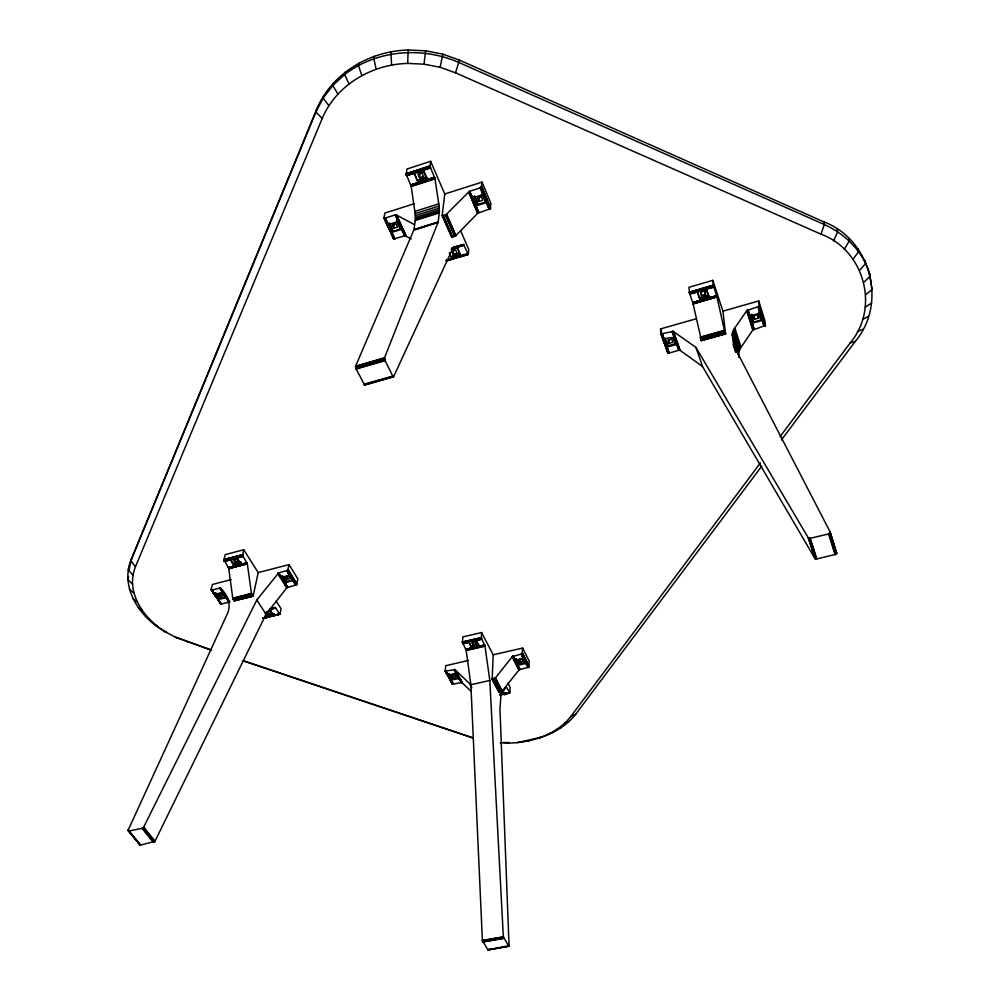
<?xml version="1.0" encoding="UTF-8"?>
<svg xmlns="http://www.w3.org/2000/svg" width="1000" height="1000" viewBox="0 0 1000 1000"><rect width="100%" height="100%" fill="white"/><g stroke="black" fill="none" stroke-linecap="round" stroke-linejoin="round"><path stroke-width="1.5" d="M408.137 50C369.787 50.95 331.562 73.25 316.613 109.388L131.788 557.9C118.637 587.4 140.575 618.837 166.438 632.413C144.475 619.688 125.013 592.875 135.45 566.812L322.175 118.537C336.25 84.9 371.962 64.275 407.688 63.412L408.137 50L425.637 50.8L442.887 54.2L459.412 60.1L823.688 221.788C870.638 239.312 887.663 303.137 855.238 341.475L781.388 439.95M460.725 230.925L468.775 249.537L468.275 254.4L463.537 244.525L453.363 247.15L393.587 376.763L392.788 376.075L364.05 384.325L364.562 385L356.175 369L355.637 366.125L413.963 229.65L415.425 219.075L415.15 213.575L411.163 186.175L406.213 174.288L406.887 169.05L430.637 161.312L444.762 193.988L442.15 215.6L451.688 237.062L455.238 236.137L445.9 214.725L442.15 215.6M414 203.787L384.837 213.075L384.038 217.662L385.125 218.075L395.225 214.875L404.825 235.787L393.913 238.875L391.1 232.288L401.05 228.625L404.825 235.787L411.325 238.825M462.525 642.65L481.35 638.275L481.613 632.537L462.85 636.912L462.463 642.113L466.163 650.238L470.875 684.712L482.388 940.362L487.962 950L509.062 945.925L499.963 708.85L501 694.938L506.275 686.787L509.825 692.613L510.075 687.3L507.912 683.15M389.188 228.55L393.913 238.875L384.038 217.787M398.312 221.125L405.363 235.675L395.763 214.762L398.35 221.425L388.387 224.575L387.362 224.638L384.137 217.987L393.913 238.875M493.188 654.812L522.638 648.075L522.087 653.85L512.375 656.575L495.4 677.913L492.2 678.863L493.188 654.812L481.613 632.537M523.162 661.325L522.05 659.112L518.913 659.825L520.037 662.025L523.162 661.325L523.25 658.938M520.037 662.025L520.163 658.45M780.05 436.675L850.138 342.95C880.075 307.875 864.212 249.913 821.062 234.2L455.525 72.8L440.112 67.312L424.012 64.162L407.688 63.412M481.438 638.663L462.562 642.837L481.388 638.462L484.8 645.4L466.025 649.737C473.05 647.312 478.713 645.15 484.988 646.162L489.812 680.475L503.338 936.875L508.875 946.375M129.012 569.75L131.788 557.9M230.45 558.825L242.6 555.388L243.738 549.738L225.188 554.637L223.988 559.6L228.738 568.488L232.838 598.7L251.513 593.925L247.3 563.625L242.638 555.588L236.788 557.062L241.137 564.275L240.9 562.375L233.938 564.2L230.238 558.7L224.013 560.487L229.85 559.113L234.175 566.087L247.062 562.938L228.588 568.013L247.162 563.15L228.738 568.488L247.3 563.625L238.05 566.3M241.075 562.888C234.35 562.688 234.812 567.587 228.388 567.612L246.95 562.75C240.688 566.25 240.738 560.425 233.938 564.2M472.8 644.538L471.613 642.288L474.75 641.562L475.925 643.812L472.8 644.538L473.038 640.975M392.788 376.075L384.95 360.325L384.55 357.725L438.175 222.062L439.412 211.513L439.087 206L434.938 178.525L430.075 166.55L430.637 161.312M410.988 185.525L418.35 183.012L413.862 172.213L418.35 183.012L410.988 185.525L434.762 177.875L422.8 181.588C437.675 175.525 411.938 181 426.538 177L423.425 169.913M452.587 677.288L451.4 675.125L454.462 674.438L455.65 676.6L452.587 677.288L452.775 674.912M422.713 181.337L422.075 178.45M482.075 182.1L481.188 187.362L483.85 194.237L472.725 197.913L469.338 191.412L446.163 214.562L455.5 235.987L477.85 213.15L490.25 208.725L490.938 203.562L482.075 182.1L444.762 193.988M478.888 201.5L477.388 197.938L481.375 196.675L482.863 200.25L478.888 201.5L479.275 197.2L481.912 196.363M453.25 254.363L451.763 250.975L455.613 249.788L457.1 253.188L453.25 254.363L453.725 249.975M424.012 64.162L425.637 50.8M459.412 60.1L455.525 72.8M468.113 254.412L460.8 256.562L456.788 246.663L457.375 247.55L451.587 249.338M519.7 669.425L512.762 656.3L519.275 669.638L512.562 656.425L519.7 669.425L517.75 665.263L519.362 663.713L526.188 662.425L528.6 667.225L519.1 669.788L501.975 691.388L495.062 678.238M223.113 592.062L214.925 594.462L211.213 589.438L211.962 590.05L220.25 588L229.525 602.087L220.963 604.1L211.213 589.438L212.425 584.462L231.163 579.6M518.65 664L516.125 659.05L515.3 660.288L524.225 657.975L522.212 653.725L526.712 662.95L526.025 663.388L517.837 665.25L513.2 656.137L519.925 669.35C517.925 667.038 511.688 652.375 518.075 664.5M442.887 54.2L440.112 67.312M419.487 177.7L417.875 174.05L421.85 172.775L423.45 176.425L419.487 177.7L420.1 173.45L422.738 172.6M225.613 596.85L219.8 588.038L229.312 602.087L224.062 594.163L223.425 594.275L229.088 602.125L226.275 597.725L217.812 599.637L219.288 598.425L225.825 596.862L229.312 602.087L224.825 595.062L229.525 602.087L224.812 594.55M738.938 357.413L738.562 353.263L740.062 348.787L752.825 330.025L765.425 325.438L764.737 320.312L758.75 300.95L722.913 311.163L725.6 333.975L701.475 340.625L693.037 303.625L689.6 293.263L697.062 290.663L699.8 298.575L708.75 295.988L699.625 297.975M393.663 228.35L392.062 224.875L395.913 223.663L397.512 227.138L393.663 228.35L394.375 224.013M696.35 318.725L660.562 328.925L660.913 333.888L673.25 331.425L695.925 347.4L808.275 537.837L809.938 538.375L828.637 533.913L830.188 532.025L733.5 345.125L732.237 333.938L733.775 329.462L746.888 310.512L759.25 306.35L758.75 300.95M695.925 347.4L702.562 366.525L814.887 558.4L816.775 558.913L835.662 554.375L836.65 552.925L834.438 548.587M139.613 844.5L140.612 845.05L154.938 841.338L266.025 614.3L286.913 587.675L296.325 584.837L287.462 570.425L278.675 572.863L256.825 599.975L143.663 827.138L142.188 828.3L128.537 831.05L128.25 829.938L226.4 615.788C231.912 605.788 228.475 595.812 220.688 588.225L223.075 592.413L220.037 588L222.938 592.425M390.875 51.825L391.6 65.1M752.588 318C747.262 321.55 755.512 317.262 751.45 314.363M762.875 319.738L760.962 319.575L759.837 315.95L762.15 316.225L764.95 326.025L762.525 319.55L752.113 322.438L753.462 329.487L747.362 310.163L750.575 319.788L747.65 310.025L750.575 319.788L747.65 310.025L749.775 316.025L759.975 313.137L761.012 312.575L759.362 306.2L765.362 325.588L759.112 306.488L760.85 312.725L758.95 306.625L760.212 313.062M278.425 572.987L287.35 587.35L278.425 572.987L281.262 577.475L290.238 574.95L287.613 570.3L289.062 564.6L258.2 572.6L253.125 596.1L234.375 600.875L232.913 598.925L251.588 594.163L252.8 596.025M286.837 579.388L285.35 576.987L288.463 576.188L289.938 578.587L286.837 579.388L287.525 575.862M269.613 610.763L271.087 613.062L268.062 613.825L268.775 610.3M374.35 56.225L373.825 58.688L376.175 69.162M471.838 648.263L465.95 649.513L471.737 648.025L468.663 641.325L471.875 648.35L466.025 649.737M478.4 644.338L471.362 645.975L478.5 644.538L475.788 639.675L478.913 646.725L484.725 645.175L471.825 647.425M476 205.987L477.775 204.387L486.912 201.812L490.387 208.575L481.675 186.65L480.1 187.938L469.613 191.275L478.9 212.6L469.338 191.412L478.338 212.838M358.988 63.038L358.425 65.512L361.838 75.475M474.05 202.087C470.025 193.05 476.938 197.075 477.463 204.525L476.112 205.95L487.388 202.15L481.475 187.075L490.387 208.575L481.35 187.213C490.1 209.6 474.162 172.025 483.85 194.237M281.262 577.475L281.863 576.5L284.862 582.275M234.963 562.2L233.388 559.763L236.488 558.95L238.05 561.388L234.963 562.2L235.775 558.7M750.713 319.738L749.75 315.5M345.213 72.05L344.625 74.55L332.762 85.512L323.137 98.1L315.95 111.938L130.912 560.775L135.45 566.812M220.025 596.512L218.475 594.175L221.5 593.4L223.05 595.737L220.025 596.512L220.863 593M333.387 83.012L332.762 85.512L337.9 94.012M675.913 343.575L667.775 345.812L666.213 347.25L677.2 344.363L679.438 350.213C677.65 346.075 669.463 325.812 676.925 343.738L678.838 350.312L680.138 350.387L702.562 366.525M323.775 95.575L323.137 98.1L328.9 105.688M316.613 109.388L315.95 111.938L322.175 118.537M509.8 692.688L499.913 694.925L509.75 692.75C498.9 697.875 507.438 691.312 501.337 693.012M679.438 350.213L672.125 331.438L674.237 337.375C658.075 339.05 664.812 338.3 669.175 353.013L678.838 350.312L676.862 344.425L679.137 350.238L677.312 344.363M438.1 222.4L413.837 230.087M128.637 576.538L127.775 579.425L132.487 584.125M422.163 178.65L417.713 180.087L418.162 182.525L410.75 184.913L418.312 182.913M129.162 567.038L128.287 569.913L132.988 575.3M821.062 234.2L824.275 224.525L823.688 221.788M222.725 592.463L222.987 591.775M468.537 660.45L445.7 665.675L445.312 670.987L447.775 675.312L456.375 673.125M487.887 949.963L488.263 949.112L488.038 949.987M697.312 291.15L706.05 288.062L709.137 297.8C711.1 293.95 700.575 303.188 692.887 303.05L716.787 296.175L713.538 286.075L706 288.175L713.487 285.85L712.812 280.338L688.925 287.288L689.55 293.025L697.062 291.038L700.2 300.475L692.8 302.787L716.7 295.9L692.725 302.538L716.625 295.65L709.163 297.9M263.425 618.1L279.962 614.113L281.087 608.812L276.188 601.062M833.538 240.95L837.675 231.8L837.05 229.062M458.4 677.613L461.275 682.537L459.038 677.987L457.713 677.638L450.737 679.688L452.6 684.125L461.9 682.537L471.087 691.35M449.113 677.738C460.188 698.5 440.613 662.362 451.037 679.4M296.325 584.837L297.875 579L289.062 564.6M216.188 597.075L217.925 595.688L216.762 593.925M218.162 599.15L212.138 590.025C215.312 598.612 214.35 589.462 218.688 598.725M419.162 171.812L418.275 170.55L419.162 171.812L414.7 173.263M398.35 221.262L395.5 214.812L405.588 235.662L395.763 214.762M290 574.438L289.525 575.3L286.925 570.712L290.113 575.037L287.462 570.425M844.312 249.375L849.225 240.888L848.587 238.137M460.8 256.562L467.788 253.95C459.837 255.525 453.762 258.05 446.45 261.025M387.6 224.312L395.025 238.85L393.713 238.6L384.075 217.887L393.75 238.713L387.463 224.475M526.575 663.075L528.6 667.225L529.263 661.325L522.638 648.075M853.1 259.237L858.65 251.525L857.987 248.762M500.213 742.862L509.35 742.525M505.925 743.188C529.675 743.05 555.4 735.863 570.725 716.6L760.425 462.912M538.888 738.062C553 733.562 566.512 726 575.75 714.163L761.762 466.125M273.812 613.938L267 615.638L267.35 617.3L263.087 618.362L280.025 614.038L270.988 616.2M414.462 172.787C436.488 165.05 411.275 172.438 406.213 174.288L422.825 169.112M478.088 204.275L474.712 196.238L472.725 197.913L473.8 196.65L477.175 204.675M859.7 270.25L865.7 263.387L865.025 260.613M525.837 663.438L528.088 667.5L529.113 666.4L522.45 653.138L529.038 666.688L522.438 653.288L521.237 654.312L525.225 662.387L526.663 662.812M759.837 315.95L761.963 316.375L764.325 326.362L765.462 325.15M759.25 306.35L761.012 312.575L759.975 313.137L758.088 307.038L759.475 305.9M281.725 577.3L287.6 587.238L284.613 582.863L293 580.65L295.8 585.112L296.938 584L288.087 569.587M863.975 282.113L870.263 276.15C864.237 252.738 846.012 234.225 824.275 224.525L459.1 62.587C422.3 46.35 376.863 49.725 344.625 74.55L348.963 83.85M486.25 202.763L489.25 209.35L490.575 208.162L481.675 186.65L490.487 208.438L486.062 197.712M830.275 532.45L828.637 533.913L835.05 554.6M472.713 197.925L474.712 196.238M762.038 316.312L765.25 325.737M285.212 581.888L293.025 579.712L296.488 584.7L287.613 570.3M288.038 569.725L286.737 570.763L292.225 579.738L293.5 580.062M155.025 841.175L153.575 842.325L142.188 828.3M865.85 294.5L872.225 289.475L871.55 286.675M523.337 658.475L523.837 657.525L528.875 666.975M865.325 307.087L871.612 303M502.3 691.075L499.338 692.05L492.4 678.9M285.025 582.075L286.4 581.225L283.738 576.912M762.237 320.412L764.1 326.438L762.412 320.35L751.963 323.312L754.05 329.25L751.925 322.638L753.5 321.675L751.513 315.675M295.8 585.112L292.85 580.7M483.638 194.375L480.788 187.625L480.1 187.938L486.037 201.812M862.438 319.55L868.487 316.388M217.925 595.688L216.062 597.013L211.3 589.9M268.163 610.988L275.312 607.587L279.738 614.163L273.975 615.55L269.925 609.362L275.637 607.925L270.3 609.062M570.725 716.6L575.75 714.163M508.55 946.162L487.713 949.775M517.312 742.65L541.587 737.175M229.95 558.737L237.013 556.85M503.65 693.737L495.4 677.913L494.4 678.525L501.325 691.675L494.85 678.363M751.862 323.35L753.75 329.35L750.525 319.625M564.712 723.25L569.288 721.3M857.325 331.6L862.962 329.312M414.025 172.25L414.087 173.312L406.662 175.725L406.163 173.7L430.025 165.812L430.425 167.763L422.7 169.438L430.037 166.325L406.188 174.075L430.188 167.025L422.7 169.438L423.038 170.413L427.175 179.9L434.65 177.55L422.8 181.588L422.312 179.062M749.613 316.087L747.962 309.913L751.925 322.638M557.275 729.125L561.3 727.6M423.537 170.15L422.638 169.188L430.075 166.55M528.375 740.925L530.337 740.25M427.137 179.8L434.65 177.55L418.35 182.338M548.6 734.1L552 732.938M701.5 289.488L713.487 285.85L689.55 293.025M414.087 173.312L406.475 175.263L413.812 172.562L406.325 174.775L418.2 170.8L406.262 174.525L418.2 170.8M418.237 182.712L410.875 185.212L418.275 182.812M418.212 170.863L406.325 174.775L423.013 169.237M706.125 288.15L697 290.788L697.337 291.988L689.725 293.725L697.125 291.288L689.6 293.263M422.75 181.438L434.65 177.55L418.375 182.838M406.163 173.875L430.025 166.125M414.125 172.325L423.113 169.363M414.237 172.438L423.212 169.525M418.963 171.363L430.425 167.763M414.575 173.012L430.513 167.987M451.463 249.075L463.988 245.2L452.163 248.35M422.638 169.188L430.125 166.788M422.775 169.688L430.25 167.275M422.85 169.95L430.337 167.525M422.2 178.75L426.662 177.3M417.837 180.4L422.287 178.962M417.962 180.725L426.875 177.95M418.075 181.05L426.975 178.287L427.075 179.65L434.525 177.25L418.375 182.6M418.162 181.4L427.05 178.612M418.25 181.725L427.113 178.925M418.312 182.05L427.163 179.225M411.087 185.863L434.85 178.2M411.163 186.175L434.938 178.525M411.213 186.475L434.988 178.825M716.7 295.9L693.037 303.625L716.938 296.75L693.1 303.9L716.938 296.75L705.025 300.462M414.837 211.412L438.762 203.825M415.15 213.575L439.087 206M415.35 215.588L439.3 208.025M446.213 260.725L452.075 259.125M689.412 292.387L713.35 285.113L713.787 287L706.188 288.925L713.725 286.775L706 288.175L708.487 295.113L699.538 297.7L700.175 300.275L709.1 297.462M415.438 217.438L439.412 209.862M415.425 219.075L439.412 211.513M415.288 220.5L439.312 212.925M391 232.45L401.85 229.3L405.1 235.712L395.5 214.812M413.963 229.65L438.2 221.925M413.913 229.887L438.162 222.175M456.5 247.013L463.75 244.75M406.475 175.263L413.95 172.95M223.95 559.925L242.575 554.85L223.962 559.75L224.363 561.4L230.075 559.7L224.125 560.887L237.312 556.912M463.462 244.5L451.863 248.075L463.638 244.6M451.337 248.85L457.125 247.062M451.613 256.837C472.85 247.35 449.312 264.975 449.825 252.763M451.712 257.1L460.363 254.462M452.025 258.25L460.55 255.025M451.962 257.962L460.625 255.312M452.075 258.512L460.688 255.6M446.037 260.375L451.938 258.913L446.05 260.413M460.462 255.975L467.7 253.762L468.312 254.325L446.388 260.963M460.737 255.863L452.113 258.762L451.5 256.588L460.262 254.188M446.7 260.812L468.325 254.2M689.663 293.5L697.125 291.288M460.6 256.262L467.875 254.112M689.488 292.8L713.4 285.438M689.725 293.725L697.2 291.537M233.25 557.288L223.988 559.6L242.6 554.7L242.9 556.337L236.975 557.675L242.812 556.163L236.9 557.475L242.688 555.788L236.788 557.062L237.425 556.987M247.062 562.938L228.775 568.725L247.35 563.875M468.038 254.35L460.775 256.125M355.588 366.287L384.55 357.725L384.837 360L355.913 368.4M384.475 358.113L355.562 366.512L356.175 369L385.087 360.613M355.562 366.775L384.475 358.375M697.337 291.988L689.862 294.15L689.388 292.213L701.35 288.738M355.588 367.075L384.513 358.675M355.637 367.388L384.562 358.988M355.712 367.725L384.637 359.325M355.8 368.062L384.725 359.675M356.037 368.713L384.95 360.325M697.188 290.863L706.237 288.387M697.387 291.325L706.438 288.938L697.45 291.537M713.85 287.2L706.263 289.163M705.525 294.4L704.425 291.1L700.438 292.262L701.538 295.55L705.525 294.4L705.05 289.9M699.712 298.263L708.662 295.688M708.838 296.3C696.675 298.938 697.1 301.5 709.05 297.2M699.95 299.2L708.913 296.613M700.025 299.5L708.988 296.913M850.138 342.95L855.238 341.475M364.15 384.513L392.987 376.438M364.363 384.812L393.088 376.575M364.462 384.925L393.638 376.675L364.65 385.05M706.125 288.675L713.662 286.537M284.975 582.712L287.85 587.15M669.038 343.3L672.9 342.212L671.775 339.062L667.913 340.163L669.038 343.3L668.812 340.25M758.587 318.062L757.588 314.825L753.6 315.963L754.613 319.175L758.587 318.062L758.15 315.025M706.062 288.425L713.6 286.312M700.4 337.425L724.475 330.662L717 297.025M700.475 337.713L724.475 330.662M700.55 338L724.625 331.225L725.6 333.975L725.312 333.35L701.263 340.1M700.638 338.263L724.7 331.5M701.338 340.325L725.387 333.575M701.413 340.5L725.45 333.75M242.6 555.388L223.962 559.75M701.325 288.6L713.375 285.262M689.388 292.213L713.487 285.85M689.45 292.587L701.45 289.275M224.062 560.688L229.85 559.113M224.125 560.887L229.913 559.325M273.688 615.25L279.475 613.95L270.825 616.425L279.562 614.05L263.238 618.325M481.388 638.462L475.675 640.462L481.613 639.188L481.3 637.587L462.475 641.963M224.275 561.237L230.075 559.7M230.662 559.05L237.638 557.212M230.775 559.2L237.75 557.362M224.363 561.4L230.175 559.875L229.875 558.8M242.987 556.5L237.062 557.863M240.675 561.938L233.713 563.775L234.25 565.487L241.213 563.675M233.825 563.975L240.787 562.15M234.175 564.975L241.137 563.15M234.225 565.237L241.188 563.413M263.212 618.125L271.012 616.075M233.25 557.45L242.575 555.013M241.225 563.913L228.487 567.8L237.787 565.438M234.25 565.962L241.213 564.138M270.9 608.85L275.413 607.663L270.188 608.962L275.312 607.587L270.788 608.763M267.35 617.3L262.812 618.237L267.162 617.25M484.625 644.975L465.85 649.312L471.737 648.025M236.9 557.475L242.75 555.988M232.775 598.45L251.45 593.688M233.012 599.138L251.688 594.375M233.9 600.5L253.125 596.1L234.137 600.775M234.013 600.662L252.675 595.913M270.688 608.725L275.2 607.562L269.988 608.875M236.838 557.275L242.688 555.788M269.887 608.9L275.113 607.587M273.975 615.55L279.562 614.05M273.625 613.6L266.812 615.3L265.425 613.138M273.725 613.763C252.037 619.438 288.725 611.587 267.213 616.25M267.087 615.837L273.888 614.125M267.15 616.038L273.962 614.338M478.875 646.637L484.725 645.175L465.95 649.513L471.775 648.1M233.275 557.15L242.575 554.85M270.887 616.375L279.962 614.113M263 618.35L267.262 617.288M274.075 615.588L279.825 614.175M468.663 641.325L468.725 642.337L462.6 643.037L468.475 641.675M225.162 596.912L229.088 602.125M223.975 560.3L229.8 558.9M475.725 640.588L481.613 639.188M481.287 637.737L462.463 642.113L462.863 643.7L468.725 642.337M462.475 642.275L481.325 638.088M469.05 641.612L476.188 640.125L475.6 639.8M700.2 300.475L704.75 299.425M471.463 646.162L478.587 644.762M471.55 646.388L478.675 645.013M471.637 646.637L478.75 645.263M471.863 647.675L478.9 646.05M466.1 649.987L484.875 645.65M466.163 650.238L484.938 645.913M466.213 650.5L484.988 646.162M509.538 692.675L503.713 693.838L509.6 692.738M264.188 617.837L267.075 617.188M450.525 680L453.312 684.312L450.45 680.163L459.075 678.512L455.725 674M470.875 684.712L489.812 680.475M501.112 692.475L503.488 692.125L501.188 692.638M500.475 694.8L509.862 692.375M475.625 640.325L481.55 639.025M462.725 643.388L468.612 642.1M501.262 692.812L503.562 692.312M501.4 693.238L503.7 692.725M500.312 693.713L503.75 692.95M500.363 693.938L503.812 693.175L503.913 694.038M500.412 694.163L503.85 693.4M499.925 694.875L509.4 692.475M223.425 594.275L224.45 594.225M482.388 940.362L503.338 936.875M482.425 940.738L503.35 937.062M482.45 940.913L503.387 937.25M482.488 941.1L503.425 937.438M482.525 941.287L503.462 937.613M482.575 941.45L503.512 937.788M482.638 941.612L503.562 937.95M482.688 941.762L503.688 938.238L503.325 936.7M482.812 942.013L503.75 938.35M501.637 947.013L504.613 946.5M487.8 949.887L508.988 946.225M452.6 684.125L445.375 671.1L454.975 669.638L469.875 683.875L471.287 686.488M414.45 224.613L396 214.762L400.637 225.263M667.7 352.688C670.8 354.25 665.2 351.438 667.412 348.9M481.188 187.362C484.25 195.562 482.738 192.625 485.788 201.863M470.062 683.913L471.825 687.725M676.925 343.738L675.288 343.688L673.275 338.038M487.312 202.037L485.525 201.938L482.175 193.888M503.25 742.5L506.312 742.675M491.887 678.688L498.825 691.825L499.775 692.013L492.85 678.875M396.587 220.95L400.188 228.775L401.863 229.288L400.4 225.3M400.188 228.775L401.85 229.3L398.05 222.1M211.537 650.263L175.362 637.15L210.888 649.8M243.337 660.688L472.512 737.763L242.5 660.65M666.812 346.362L662.387 334.2L664.35 340.163L662.163 334.263L660.888 333.762L667.763 352.8M451.688 237.062L452.713 236.988L443.35 215.575M220.512 603.612L221.462 604.062L214.638 594.087M164.25 631.237L176.8 637.938M154.225 624.263L157.075 625.9M145.512 616.375L148.95 618.538M457.713 677.638L459.075 678.512M138.338 607.75L142.275 610.5M187.288 641.888L187.95 642.362M139.6 844.312L140.612 845.05L128.25 829.938L128.725 831.1M455.525 672.738L461.7 682.513L454.613 669.538M450.887 679.538L445.275 670.725L452.837 684.275M498.825 691.825L492.025 678.787M132.887 598.562L137.213 601.95M129.325 589.05L133.912 593.088M128.175 830.15L140.4 845.075M128.138 830.35L140.188 845.062M128.188 830.713L140.013 845.025M143.663 827.138L154.938 841.338M143.463 827.45L154.838 841.488M143.338 827.6L154.713 841.637M143.2 827.75L154.575 841.787M143.05 827.875L154.425 841.912M142.887 828L154.262 842.025M142.713 828.1L154.088 842.138M142.537 828.188L153.912 842.212M142.363 828.25L153.737 842.288M266.975 617.087L265.363 614.6M457.375 247.55L456.7 246.625L456.725 247.438M701.475 340.625L701.263 337.675M221.287 604.1L211.188 589.562M226.325 597.725L229.312 602.087L224.688 595.062M219.8 588.038L222.8 592.45M214.55 594.462L211.962 590.05M218.212 599.75L221.125 604.113M220.963 604.1L217.925 599.7L220.725 604.012M211.388 589.975L216.088 597.025L211.5 590.025L214.438 594.438M215.963 593.112L219.5 598.362M217.55 595.788L219.288 598.425M215.738 593.2L219.088 598.5M215.525 593.312L218.888 598.6M215.125 593.587L218.5 598.85M214.938 593.75L218.325 599M220.425 588.038L229.85 602.2M222.438 592.463L225.4 596.862M284.7 582.825L287.6 587.238L284.8 582.775M211.788 590.062L214.662 594.475M266.588 611.525L268.062 613.825M256.825 599.975L266.025 614.3M281.537 577.362L278.675 572.863L281.45 577.388M243.738 549.738L258.2 572.6M281.4 577.087L284.738 582.475M278.2 573.138L287.125 587.5M277.987 573.312L286.913 587.675M277.812 573.5L286.75 587.863M283.475 577L286.15 581.312M282.562 576.025L285.9 581.413M282.312 576.163L285.65 581.55M282.075 576.325L285.425 581.712M287.975 569.875L296.837 584.288M287.875 570.013L296.625 584.575M289.525 574.275L293.025 579.712M289.325 574.275L292.65 579.675M289.113 574.288L292.438 579.7M293.288 580.525L295.975 585.037M287.113 570.625L289.825 575.188M452.987 684.312L450.575 680.238L452.713 684.212M456.413 673.65L454.188 669.575L461.9 682.537L454.8 669.575L458.212 676.05M445.45 671.2L448.225 675.45L446.175 671.388M456.262 672.987L461.5 682.5L454.412 669.538M521.613 654.175L523.725 658.337L522.087 653.85L524.163 657.837M454.8 669.575L462.188 682.712L455.1 669.737M448.862 677.212L445.288 670.863L452.463 683.913M458.387 676.087L462.062 682.613M448.862 677.337L453.5 684.287L451.275 680.263M519.275 669.638L512.225 656.737L518.95 669.95M449.325 674.087L452 678.938M449.125 674.137L451.8 678.988M448.925 674.212L451.6 679.062M448.725 674.312L451.4 679.163M448.537 674.425L451.213 679.275M448.062 674.837L450.737 679.688M447.95 674.987L450.625 679.837M528.088 667.5L526.4 663.2M515.237 660.312L512.975 656.2L516.287 662.862M456.413 673.962L458.6 677.663M456.188 673.95L458.188 677.588M455.3 672.738L457.962 677.6M446 671.388L448.225 675.45M515.6 663.375L519.1 669.788L512.375 656.575L515.9 663.075M445.838 671.375L448.05 675.438M445.562 671.275L447.775 675.312M492.625 678.913L499.55 692.05M495.238 678.088L502.15 691.237M494.637 678.462L501.55 691.612M525.575 660.337L528.75 667.113M516.087 662.962L519.487 669.513M521.938 653.975L524.075 658.112M521.775 654.087L523.9 658.225M515.325 659.925L517.837 664.875M525.675 660.2L522.312 653.575L528.975 666.838L522.438 653.288M517.475 660L519.362 663.713M517.225 660.062L519.113 663.787M516.362 658.925L518.875 663.888L517.837 665.25M515.913 659.2L518.438 664.15M515.725 659.362L518.237 664.312M515.425 659.725L517.938 664.688M522.388 653.438L529.087 666.538L525.8 659.8M523.688 657.45L526.188 662.425M523.337 657.375L526.013 662.375M523.138 657.375L525.638 662.337M522.938 657.387L525.438 662.35M391.163 232.488L394.2 238.95M526.225 663.3L528.275 667.438M384.237 218.05L387.925 224.675L385.35 218.012L388.387 224.575M396 214.762L405.95 235.763L396.362 214.85M400.85 225.263L405.788 235.7L396.2 214.788L401.188 225.362M391.35 232.5L394.387 238.962M389.363 223.238L392.987 231.038M389.113 223.325L392.738 231.125M388.862 223.425L392.488 231.238M388.612 223.55L392.238 231.363M388.375 223.688L392 231.5M388.75 225.138L391.775 231.637M387.95 223.988L391.575 231.8M387.762 224.15L391.388 231.962M393.713 238.6L384.038 217.662L385.125 218.075L388.15 224.638M398.212 221L401.95 229.1M398.3 222.1L401.287 228.625M397.775 222.113L400.775 228.637M396.887 220.863L400.487 228.7M384.913 218.125L387.925 224.675M384.712 218.137L387.713 224.688M384.363 218.1L387.362 224.638M458.025 676.038L459.162 678.487M473.8 202.213L478.088 212.987L469.075 191.562L478.612 212.712M478.088 212.987L468.638 191.912L477.65 213.337M489.25 209.35L486.75 202.562L489.7 209.137L487.388 202.15L483.875 193.875L482.912 194.7L480.788 187.625M473.562 202.35L468.837 191.725L477.85 213.15L473.175 202.675M449.288 252.95L451.8 258.625M457.925 248.825L459.6 252.662M443.062 215.65L452.425 237.062M442.788 215.7L452.15 237.1M442.537 215.7L451.9 237.1M490.25 208.725L487.388 202.15L490.087 208.875M446.4 214.4L455.725 235.825M445.613 214.85L454.95 236.275M394.588 238.95L392.025 232.387M473.525 196.812L476.9 204.85M473.275 197L476.65 205.037M473.062 197.2L476.438 205.225M472.887 197.387L476.262 205.425M474.4 196.35L477.775 204.387M483.575 193.75L487.075 201.875M483.387 193.725L486.725 201.788M483.175 193.713L486.512 201.775M482.938 193.725L486.287 201.788M486.75 202.562L489.487 209.25M486.975 202.438L489.7 209.137M481.35 187.213L485.712 198.125M662.163 334.263L664.163 340.188L661.35 334.25L668.138 353.05L666.213 347.25M674.688 337.287L672.438 331.375L674.463 337.325M672.125 331.438L674.35 337.35M667.075 347.175L668.95 353.062L666.375 347.262L668.312 353.088M661.525 334.288L663.662 340.2M666.025 340.087L668.05 345.725M665.75 340.175L667.775 345.812M664.975 338.875L667.513 345.925M664.712 339L667.262 346.05M664.475 339.15L667.025 346.2M660.562 328.925L661.6 331.812M663.925 339.663L666.462 346.712M663.8 339.837L666.263 347.075M661.062 334.1L667.987 352.987M673.587 337.962L675.6 343.612M673.438 331.512L680.138 350.387M673.25 331.425L679.95 350.3M673.012 331.362L679.712 350.238M673.962 336.525L676.725 343.65M673.688 336.5L676.2 343.562M661.938 334.288L663.988 340.213M666.712 347.25L668.725 353.088M752.062 323.275L754.05 329.25M747.362 310.163L750.537 319.812M763.088 320L764.325 326.362M732.487 332.475L738.787 351.8M732.237 333.938L738.562 353.263M732.275 335.35L738.6 354.688M712.812 280.338L722.913 311.163M733.45 344.85L735.738 351.912M733.5 345.125L735.812 352.188M734.812 327.95L741.075 347.275M733.775 329.462L740.062 348.787M733 330.975L739.3 350.3M809.938 538.375L816.538 558.95M809.7 538.4L816.3 558.975M809.463 538.4L816.062 558.975M809.237 538.387L815.85 558.962M809.025 538.337L815.638 558.913M808.825 538.275L815.438 558.85M808.5 538.088L815.263 558.763M814.987 558.538L808.275 537.837L810.188 538.337L816.775 558.913M749.887 315.3L752.113 322.438M749.613 315.9L751.7 323.038M747.1 310.325L753.2 329.65M746.888 310.512L752.987 329.837M746.725 310.712L752.825 330.025M752.038 318.163L753.175 321.788M751.213 315.812L751.975 318.225M750.938 315.963L752.875 321.912M750.3 314.925L752.588 322.075M750.075 315.113L752.337 322.25M762.113 316.25L765.113 325.887M758.763 306.75L760.662 312.85M758.55 306.875L762.525 319.55M828.962 533.812L835.362 554.513M758.325 306.962L762.312 319.488M759.737 312.113L762.075 319.462M760.688 315.825L761.812 319.45M759.475 312.137L761.538 319.462M759.212 312.188L760.337 315.825M758.938 312.25L761.25 319.513M830.188 532.025L836.663 553.15M830.225 532.675L836.625 553.375M830.138 532.9L836.525 553.6M829.987 533.125L836.375 553.825M759.475 305.763L765.425 325.438M829.788 533.325L836.175 554.038M829.538 533.525L835.938 554.225M760.788 312.35L762.05 316.1M829.262 533.675L835.662 554.375M760.438 312.188L763 319.862M747.962 309.913L749.825 316.012M762.775 320.2L764.55 326.262M226 596.9L226.238 597.737M274.075 614.763L274.163 615.4M869.575 273.363L871.325 285.2M754.175 316.15L754.613 319.175M701.075 291.05L701.538 295.55M446.6 214.213L445.325 214.963L454.675 236.375L455.925 235.637L446.6 214.213M463.862 244.95L456.637 247.25L463.862 244.95M724.4 330.375L700.337 337.15L700.713 338.512L724.775 331.75L724.4 330.375M266.875 616.95L264.088 617.725L266.875 616.95M251.4 593.438L232.725 598.212L233.125 599.325L251.8 594.562L251.4 593.438M677.087 344.375L679.137 350.238L677.087 344.375M523.538 658.413L521.425 654.25L523.538 658.413"/></g></svg>
